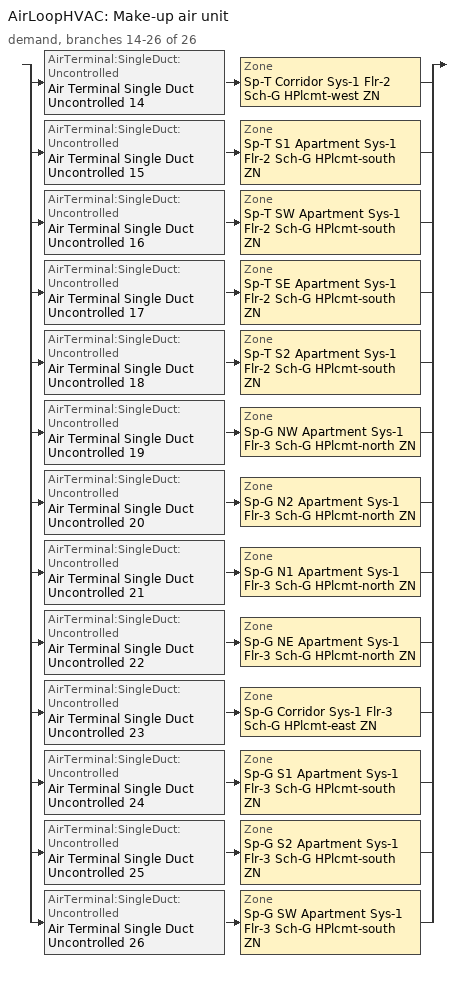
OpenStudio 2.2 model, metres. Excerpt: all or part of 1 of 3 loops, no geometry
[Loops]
AirLoopHVAC 'Make-up air unit'
 demand, branches 14-26 of 26: split
  | AirTerminal:SingleDuct:Uncontrolled 'Air Terminal Single Duct Uncontrolled 14' > Zone 'Sp-T Corridor Sys-1 Flr-2 Sch-G HPlcmt-west ZN'
  | AirTerminal:SingleDuct:Uncontrolled 'Air Terminal Single Duct Uncontrolled 15' > Zone 'Sp-T S1 Apartment Sys-1 Flr-2 Sch-G HPlcmt-south ZN'
  | AirTerminal:SingleDuct:Uncontrolled 'Air Terminal Single Duct Uncontrolled 16' > Zone 'Sp-T SW Apartment Sys-1 Flr-2 Sch-G HPlcmt-south ZN'
  | AirTerminal:SingleDuct:Uncontrolled 'Air Terminal Single Duct Uncontrolled 17' > Zone 'Sp-T SE Apartment Sys-1 Flr-2 Sch-G HPlcmt-south ZN'
  | AirTerminal:SingleDuct:Uncontrolled 'Air Terminal Single Duct Uncontrolled 18' > Zone 'Sp-T S2 Apartment Sys-1 Flr-2 Sch-G HPlcmt-south ZN'
  | AirTerminal:SingleDuct:Uncontrolled 'Air Terminal Single Duct Uncontrolled 19' > Zone 'Sp-G NW Apartment Sys-1 Flr-3 Sch-G HPlcmt-north ZN'
  | AirTerminal:SingleDuct:Uncontrolled 'Air Terminal Single Duct Uncontrolled 20' > Zone 'Sp-G N2 Apartment Sys-1 Flr-3 Sch-G HPlcmt-north ZN'
  | AirTerminal:SingleDuct:Uncontrolled 'Air Terminal Single Duct Uncontrolled 21' > Zone 'Sp-G N1 Apartment Sys-1 Flr-3 Sch-G HPlcmt-north ZN'
  | AirTerminal:SingleDuct:Uncontrolled 'Air Terminal Single Duct Uncontrolled 22' > Zone 'Sp-G NE Apartment Sys-1 Flr-3 Sch-G HPlcmt-north ZN'
  | AirTerminal:SingleDuct:Uncontrolled 'Air Terminal Single Duct Uncontrolled 23' > Zone 'Sp-G Corridor Sys-1 Flr-3 Sch-G HPlcmt-east ZN'
  | AirTerminal:SingleDuct:Uncontrolled 'Air Terminal Single Duct Uncontrolled 24' > Zone 'Sp-G S1 Apartment Sys-1 Flr-3 Sch-G HPlcmt-south ZN'
  | AirTerminal:SingleDuct:Uncontrolled 'Air Terminal Single Duct Uncontrolled 25' > Zone 'Sp-G S2 Apartment Sys-1 Flr-3 Sch-G HPlcmt-south ZN'
  | AirTerminal:SingleDuct:Uncontrolled 'Air Terminal Single Duct Uncontrolled 26' > Zone 'Sp-G SW Apartment Sys-1 Flr-3 Sch-G HPlcmt-south ZN'
[Sizing:Zone] Zone Cooling Design Supply Air Temperature Input Method=SupplyAirTemperature; Zone Cooling Design Supply Air Temperature {C}=13; Zone Cooling Design Supply Air Temperature Difference {deltaC}=11.11; Zone Heating Design Supply Air Temperature Input Method=SupplyAirTemperature; Zone Heating Design Supply Air Temperature {C}=43; Zone Heating Design Supply Air Temperature Difference {deltaC}=11.11; Zone Cooling Design Supply Air Humidity Ratio {kg-H2O/kg-air}=0.0085; Zone Heating Design Supply Air Humidity Ratio {kg-H2O/kg-air}=0.008; Zone Heating Sizing Factor=1.3; Zone Cooling Sizing Factor=1.1; Cooling Design Air Flow Method=DesignDay; Heating Design Air Flow Method=DesignDay; Account for Dedicated Outdoor Air System=No; Dedicated Outdoor Air System Control Strategy=NeutralSupplyAir; Dedicated Outdoor Air Low Setpoint Temperature for Design {C}=autosize; Dedicated Outdoor Air High Setpoint Temperature for Design {C}=autosize
Sp-T Corridor Sys-1 Flr-2 Sch-G HPlcmt-west ZN; Sp-T S1 Apartment Sys-1 Flr-2 Sch-G HPlcmt-south ZN; Sp-T SW Apartment Sys-1 Flr-2 Sch-G HPlcmt-south ZN; Sp-T SE Apartment Sys-1 Flr-2 Sch-G HPlcmt-south ZN; Sp-T S2 Apartment Sys-1 Flr-2 Sch-G HPlcmt-south ZN; Sp-G NW Apartment Sys-1 Flr-3 Sch-G HPlcmt-north ZN; Sp-G N2 Apartment Sys-1 Flr-3 Sch-G HPlcmt-north ZN; Sp-G N1 Apartment Sys-1 Flr-3 Sch-G HPlcmt-north ZN; Sp-G NE Apartment Sys-1 Flr-3 Sch-G HPlcmt-north ZN; Sp-G Corridor Sys-1 Flr-3 Sch-G HPlcmt-east ZN; Sp-G S1 Apartment Sys-1 Flr-3 Sch-G HPlcmt-south ZN; Sp-G S2 Apartment Sys-1 Flr-3 Sch-G HPlcmt-south ZN; Sp-G SW Apartment Sys-1 Flr-3 Sch-G HPlcmt-south ZN
[Zone equipment]
Sp-T Corridor Sys-1 Flr-2 Sch-G HPlcmt-west ZN: Sp-T Corridor Sys-1 Flr-2 Sch-G HPlcmt-west ZN PTAC, Zone HVAC Baseboard Convective Electric 14, Air Terminal Single Duct Uncontrolled 14
Sp-T S1 Apartment Sys-1 Flr-2 Sch-G HPlcmt-south ZN: Sp-T S1 Apartment Sys-1 Flr-2 Sch-G HPlcmt-south ZN PTAC, Zone HVAC Baseboard Convective Electric 15, Air Terminal Single Duct Uncontrolled 15
Sp-T SW Apartment Sys-1 Flr-2 Sch-G HPlcmt-south ZN: Sp-T SW Apartment Sys-1 Flr-2 Sch-G HPlcmt-south ZN PTAC, Zone HVAC Baseboard Convective Electric 16, Air Terminal Single Duct Uncontrolled 16
Sp-T SE Apartment Sys-1 Flr-2 Sch-G HPlcmt-south ZN: Sp-T SE Apartment Sys-1 Flr-2 Sch-G HPlcmt-south ZN PTAC, Zone HVAC Baseboard Convective Electric 17, Air Terminal Single Duct Uncontrolled 17
Sp-T S2 Apartment Sys-1 Flr-2 Sch-G HPlcmt-south ZN: Sp-T S2 Apartment Sys-1 Flr-2 Sch-G HPlcmt-south ZN PTAC, Zone HVAC Baseboard Convective Electric 18, Air Terminal Single Duct Uncontrolled 18
Sp-G NW Apartment Sys-1 Flr-3 Sch-G HPlcmt-north ZN: Sp-G NW Apartment Sys-1 Flr-3 Sch-G HPlcmt-north ZN PTAC, Zone HVAC Baseboard Convective Electric 19, Air Terminal Single Duct Uncontrolled 19
Sp-G N2 Apartment Sys-1 Flr-3 Sch-G HPlcmt-north ZN: Sp-G N2 Apartment Sys-1 Flr-3 Sch-G HPlcmt-north ZN PTAC, Zone HVAC Baseboard Convective Electric 20, Air Terminal Single Duct Uncontrolled 20
Sp-G N1 Apartment Sys-1 Flr-3 Sch-G HPlcmt-north ZN: Sp-G N1 Apartment Sys-1 Flr-3 Sch-G HPlcmt-north ZN PTAC, Zone HVAC Baseboard Convective Electric 21, Air Terminal Single Duct Uncontrolled 21
Sp-G NE Apartment Sys-1 Flr-3 Sch-G HPlcmt-north ZN: Sp-G NE Apartment Sys-1 Flr-3 Sch-G HPlcmt-north ZN PTAC, Zone HVAC Baseboard Convective Electric 22, Air Terminal Single Duct Uncontrolled 22
Sp-G Corridor Sys-1 Flr-3 Sch-G HPlcmt-east ZN: Sp-G Corridor Sys-1 Flr-3 Sch-G HPlcmt-east ZN PTAC, Zone HVAC Baseboard Convective Electric 23, Air Terminal Single Duct Uncontrolled 23
Sp-G S1 Apartment Sys-1 Flr-3 Sch-G HPlcmt-south ZN: Sp-G S1 Apartment Sys-1 Flr-3 Sch-G HPlcmt-south ZN PTAC, Zone HVAC Baseboard Convective Electric 24, Air Terminal Single Duct Uncontrolled 24
Sp-G S2 Apartment Sys-1 Flr-3 Sch-G HPlcmt-south ZN: Sp-G S2 Apartment Sys-1 Flr-3 Sch-G HPlcmt-south ZN PTAC, Zone HVAC Baseboard Convective Electric 25, Air Terminal Single Duct Uncontrolled 25
Sp-G SW Apartment Sys-1 Flr-3 Sch-G HPlcmt-south ZN: Sp-G SW Apartment Sys-1 Flr-3 Sch-G HPlcmt-south ZN PTAC, Zone HVAC Baseboard Convective Electric 26, Air Terminal Single Duct Uncontrolled 26
[Fan:ConstantVolume] Availability Schedule=Always On Discrete; Fan Efficiency=0.39975; Pressure Rise {Pa}=640; Maximum Flow Rate {m3/s}=AutoSize; Motor Efficiency=0.615
Fan Constant Volume 15; Fan Constant Volume 16; Fan Constant Volume 17; Fan Constant Volume 18; Fan Constant Volume 19; Fan Constant Volume 20; Fan Constant Volume 21; Fan Constant Volume 22; Fan Constant Volume 23; Fan Constant Volume 24; Fan Constant Volume 25; Fan Constant Volume 26; Fan Constant Volume 27
[Coil:Heating:Electric] Availability Schedule=ON_OFF_ALWAYS_OFF
Coil Heating Electric 15; Coil Heating Electric 16; Coil Heating Electric 17; Coil Heating Electric 18; Coil Heating Electric 19; Coil Heating Electric 20; Coil Heating Electric 21; Coil Heating Electric 22; Coil Heating Electric 23; Coil Heating Electric 24; Coil Heating Electric 25; Coil Heating Electric 26; Coil Heating Electric 27
[Coil:Cooling:DX:SingleSpeed] Availability Schedule=Always On Discrete; Rated Total Cooling Capacity {W}=autosize; Rated Sensible Heat Ratio=autosize; Rated Air Flow Rate {m3/s}=autosize; Rated Evaporator Fan Power Per Volume Flow Rate {W/(m3/s)}=773.3; Condenser Type=AirCooled; Evaporative Condenser Effectiveness=0; Evaporative Condenser Air Flow Rate {m3/s}=Autosize; Evaporative Condenser Pump Rated Power Consumption {W}=Autosize; Crankcase Heater Capacity {W}=0; Maximum Outdoor Dry-Bulb Temperature for Crankcase Heater Operation {C}=0; Basin Heater Capacity {W/K}=0; Basin Heater Setpoint Temperature {C}=10
Name | Rated COP {W/W} | Total Cooling Capacity Function of Temperature Curve | Total Cooling Capacity Function of Flow Fraction Curve | Energy Input Ratio Function of Temperature Curve | Energy Input Ratio Function of Flow Fraction Curve | Part Load Fraction Correlation Curve
Coil Cooling DX Single Speed 15 11kBtu/hr 10.2EER | 3.44504 | DXCOOL-NECB2011-REF-CAPFT 6 | DXCOOL-NECB2011-REF-CAPFFLOW 6 | DXCOOL-NECB2011-REF-COOLEIRFT 6 | DXCOOL-NECB2011-REF-COOLEIRFFLOW 6 | DXCOOL-NECB2011-REF-COOLPLFFPLR 6
Coil Cooling DX Single Speed 16 10kBtu/hr 10.3EER | 3.50193 | DXCOOL-NECB2011-REF-CAPFT 7 | DXCOOL-NECB2011-REF-CAPFFLOW 7 | DXCOOL-NECB2011-REF-COOLEIRFT 7 | DXCOOL-NECB2011-REF-COOLEIRFFLOW 7 | DXCOOL-NECB2011-REF-COOLPLFFPLR 7
Coil Cooling DX Single Speed 17 13kBtu/hr 9.8EER | 3.31387 | DXCOOL-NECB2011-REF-CAPFT 8 | DXCOOL-NECB2011-REF-CAPFFLOW 8 | DXCOOL-NECB2011-REF-COOLEIRFT 8 | DXCOOL-NECB2011-REF-COOLEIRFFLOW 8 | DXCOOL-NECB2011-REF-COOLPLFFPLR 8
Coil Cooling DX Single Speed 18 12kBtu/hr 10.0EER | 3.38213 | DXCOOL-NECB2011-REF-CAPFT 9 | DXCOOL-NECB2011-REF-CAPFFLOW 9 | DXCOOL-NECB2011-REF-COOLEIRFT 9 | DXCOOL-NECB2011-REF-COOLEIRFFLOW 9 | DXCOOL-NECB2011-REF-COOLPLFFPLR 9
Coil Cooling DX Single Speed 19 10kBtu/hr 10.3EER | 3.4968 | DXCOOL-NECB2011-REF-CAPFT 10 | DXCOOL-NECB2011-REF-CAPFFLOW 10 | DXCOOL-NECB2011-REF-COOLEIRFT 10 | DXCOOL-NECB2011-REF-COOLEIRFFLOW 10 | DXCOOL-NECB2011-REF-COOLPLFFPLR 10
Coil Cooling DX Single Speed 20 8kBtu/hr 10.7EER | 3.62739 | DXCOOL-NECB2011-REF-CAPFT 12 | DXCOOL-NECB2011-REF-CAPFFLOW 12 | DXCOOL-NECB2011-REF-COOLEIRFT 12 | DXCOOL-NECB2011-REF-COOLEIRFFLOW 12 | DXCOOL-NECB2011-REF-COOLPLFFPLR 12
Coil Cooling DX Single Speed 21 5kBtu/hr 11.0EER | 3.72515 | DXCOOL-NECB2011-REF-CAPFT 13 | DXCOOL-NECB2011-REF-CAPFFLOW 13 | DXCOOL-NECB2011-REF-COOLEIRFT 13 | DXCOOL-NECB2011-REF-COOLEIRFFLOW 13 | DXCOOL-NECB2011-REF-COOLPLFFPLR 13
Coil Cooling DX Single Speed 22 5kBtu/hr 11.0EER | 3.72509 | DXCOOL-NECB2011-REF-CAPFT 14 | DXCOOL-NECB2011-REF-CAPFFLOW 14 | DXCOOL-NECB2011-REF-COOLEIRFT 14 | DXCOOL-NECB2011-REF-COOLEIRFFLOW 14 | DXCOOL-NECB2011-REF-COOLPLFFPLR 14
Coil Cooling DX Single Speed 23 9kBtu/hr 10.6EER | 3.58728 | DXCOOL-NECB2011-REF-CAPFT 15 | DXCOOL-NECB2011-REF-CAPFFLOW 15 | DXCOOL-NECB2011-REF-COOLEIRFT 15 | DXCOOL-NECB2011-REF-COOLEIRFFLOW 15 | DXCOOL-NECB2011-REF-COOLPLFFPLR 15
Coil Cooling DX Single Speed 24 6kBtu/hr 11.0EER | 3.72653 | DXCOOL-NECB2011-REF-CAPFT 16 | DXCOOL-NECB2011-REF-CAPFFLOW 16 | DXCOOL-NECB2011-REF-COOLEIRFT 16 | DXCOOL-NECB2011-REF-COOLEIRFFLOW 16 | DXCOOL-NECB2011-REF-COOLPLFFPLR 16
Coil Cooling DX Single Speed 25 7kBtu/hr 11.0EER | 3.72673 | DXCOOL-NECB2011-REF-CAPFT 17 | DXCOOL-NECB2011-REF-CAPFFLOW 17 | DXCOOL-NECB2011-REF-COOLEIRFT 17 | DXCOOL-NECB2011-REF-COOLEIRFFLOW 17 | DXCOOL-NECB2011-REF-COOLPLFFPLR 17
Coil Cooling DX Single Speed 26 7kBtu/hr 11.0EER | 3.72694 | DXCOOL-NECB2011-REF-CAPFT 18 | DXCOOL-NECB2011-REF-CAPFFLOW 18 | DXCOOL-NECB2011-REF-COOLEIRFT 18 | DXCOOL-NECB2011-REF-COOLEIRFFLOW 18 | DXCOOL-NECB2011-REF-COOLPLFFPLR 18
Coil Cooling DX Single Speed 27 9kBtu/hr 10.5EER | 3.56283 | DXCOOL-NECB2011-REF-CAPFT 19 | DXCOOL-NECB2011-REF-CAPFFLOW 19 | DXCOOL-NECB2011-REF-COOLEIRFT 19 | DXCOOL-NECB2011-REF-COOLEIRFFLOW 19 | DXCOOL-NECB2011-REF-COOLPLFFPLR 19
[ZoneHVAC:PackagedTerminalAirConditioner] Availability Schedule=Always On Discrete; Supply Air Flow Rate During Cooling Operation {m3/s}=Autosize; Supply Air Flow Rate During Heating Operation {m3/s}=Autosize; Supply Air Flow Rate When No Cooling or Heating is Needed {m3/s}=Autosize; Outdoor Air Flow Rate During Cooling Operation {m3/s}=Autosize; Outdoor Air Flow Rate During Heating Operation {m3/s}=Autosize; Outdoor Air Flow Rate When No Cooling or Heating is Needed {m3/s}=Autosize; Fan Placement=DrawThrough
Name | Supply Air Fan | Heating Coil | Cooling Coil
Sp-T Corridor Sys-1 Flr-2 Sch-G HPlcmt-west ZN PTAC | Fan Constant Volume 15 | Coil Heating Electric 15 | Coil Cooling DX Single Speed 15 11kBtu/hr 10.2EER
Sp-T S1 Apartment Sys-1 Flr-2 Sch-G HPlcmt-south ZN PTAC | Fan Constant Volume 16 | Coil Heating Electric 16 | Coil Cooling DX Single Speed 16 10kBtu/hr 10.3EER
Sp-T SW Apartment Sys-1 Flr-2 Sch-G HPlcmt-south ZN PTAC | Fan Constant Volume 17 | Coil Heating Electric 17 | Coil Cooling DX Single Speed 17 13kBtu/hr 9.8EER
Sp-T SE Apartment Sys-1 Flr-2 Sch-G HPlcmt-south ZN PTAC | Fan Constant Volume 18 | Coil Heating Electric 18 | Coil Cooling DX Single Speed 18 12kBtu/hr 10.0EER
Sp-T S2 Apartment Sys-1 Flr-2 Sch-G HPlcmt-south ZN PTAC | Fan Constant Volume 19 | Coil Heating Electric 19 | Coil Cooling DX Single Speed 19 10kBtu/hr 10.3EER
Sp-G NW Apartment Sys-1 Flr-3 Sch-G HPlcmt-north ZN PTAC | Fan Constant Volume 20 | Coil Heating Electric 20 | Coil Cooling DX Single Speed 20 8kBtu/hr 10.7EER
Sp-G N2 Apartment Sys-1 Flr-3 Sch-G HPlcmt-north ZN PTAC | Fan Constant Volume 21 | Coil Heating Electric 21 | Coil Cooling DX Single Speed 21 5kBtu/hr 11.0EER
Sp-G N1 Apartment Sys-1 Flr-3 Sch-G HPlcmt-north ZN PTAC | Fan Constant Volume 22 | Coil Heating Electric 22 | Coil Cooling DX Single Speed 22 5kBtu/hr 11.0EER
Sp-G NE Apartment Sys-1 Flr-3 Sch-G HPlcmt-north ZN PTAC | Fan Constant Volume 23 | Coil Heating Electric 23 | Coil Cooling DX Single Speed 23 9kBtu/hr 10.6EER
Sp-G Corridor Sys-1 Flr-3 Sch-G HPlcmt-east ZN PTAC | Fan Constant Volume 24 | Coil Heating Electric 24 | Coil Cooling DX Single Speed 24 6kBtu/hr 11.0EER
Sp-G S1 Apartment Sys-1 Flr-3 Sch-G HPlcmt-south ZN PTAC | Fan Constant Volume 25 | Coil Heating Electric 25 | Coil Cooling DX Single Speed 25 7kBtu/hr 11.0EER
Sp-G S2 Apartment Sys-1 Flr-3 Sch-G HPlcmt-south ZN PTAC | Fan Constant Volume 26 | Coil Heating Electric 26 | Coil Cooling DX Single Speed 26 7kBtu/hr 11.0EER
Sp-G SW Apartment Sys-1 Flr-3 Sch-G HPlcmt-south ZN PTAC | Fan Constant Volume 27 | Coil Heating Electric 27 | Coil Cooling DX Single Speed 27 9kBtu/hr 10.5EER
[ZoneHVAC:Baseboard:Convective:Electric] Availability Schedule=Always On Discrete; Nominal Capacity {W}=autosize; Efficiency=1
Zone HVAC Baseboard Convective Electric 14; Zone HVAC Baseboard Convective Electric 15; Zone HVAC Baseboard Convective Electric 16; Zone HVAC Baseboard Convective Electric 17; Zone HVAC Baseboard Convective Electric 18; Zone HVAC Baseboard Convective Electric 19; Zone HVAC Baseboard Convective Electric 20; Zone HVAC Baseboard Convective Electric 21; Zone HVAC Baseboard Convective Electric 22; Zone HVAC Baseboard Convective Electric 23; Zone HVAC Baseboard Convective Electric 24; Zone HVAC Baseboard Convective Electric 25; Zone HVAC Baseboard Convective Electric 26
[AirTerminal:SingleDuct:Uncontrolled] Availability Schedule=Always On Discrete; Maximum Air Flow Rate {m3/s}=AutoSize
Air Terminal Single Duct Uncontrolled 14; Air Terminal Single Duct Uncontrolled 15; Air Terminal Single Duct Uncontrolled 16; Air Terminal Single Duct Uncontrolled 17; Air Terminal Single Duct Uncontrolled 18; Air Terminal Single Duct Uncontrolled 19; Air Terminal Single Duct Uncontrolled 20; Air Terminal Single Duct Uncontrolled 21; Air Terminal Single Duct Uncontrolled 22; Air Terminal Single Duct Uncontrolled 23; Air Terminal Single Duct Uncontrolled 24; Air Terminal Single Duct Uncontrolled 25; Air Terminal Single Duct Uncontrolled 26
[Schedule:Ruleset]
ON_OFF_ALWAYS_OFF: Default Day Schedule=Schedule Day 3
[Schedule:Day]
Schedule Day 3; wkdON_OFF_ALWAYS_OFF 1; satON_OFF_ALWAYS_OFF 1; sunON_OFF_ALWAYS_OFF 1: 1, 0, 0, 2, 0, 0, 3, 0, 0, 4, 0, 0, 5, 0, 0, 6, 0, 0, 7, 0, 0, 8, 0, 0, 9, 0, 0, 10, 0, 0, 11, 0, 0, 12, 0, 0, 13, 0, 0, 14, 0, 0, 15, 0, 0, 16, 0, 0, 17, 0, 0, 18, 0, 0, 19, 0, 0, 20, 0, 0, 21, 0, 0, 22, 0, 0, 23, 0, 0, 24, 0, 0
[Schedule:Rule] Schedule Ruleset=ON_OFF_ALWAYS_OFF; Date Specification Type=DateRange; Start Month=1; Start Day=1; End Month=12; End Day=31
Name | Rule Order | Day Schedule | Apply Sunday | Apply Monday | Apply Tuesday | Apply Wednesday | Apply Thursday | Apply Friday | Apply Saturday
wkdON_OFF_ALWAYS_OFF rule | 2 | wkdON_OFF_ALWAYS_OFF 1 | No | Yes | Yes | Yes | Yes | Yes | No
satON_OFF_ALWAYS_OFFrule | 1 | satON_OFF_ALWAYS_OFF 1 | No | No | No | No | No | No | Yes
sunON_OFF_ALWAYS_OFFrule | 0 | sunON_OFF_ALWAYS_OFF 1 | Yes | No | No | No | No | No | No
[Schedule:Constant]
Always On Discrete: Value=1
[Curve:Biquadratic] Minimum Value of x=13; Maximum Value of x=24; Minimum Value of y=24; Maximum Value of y=46
Name | Coefficient1 Constant | Coefficient2 x | Coefficient3 x**2 | Coefficient4 y | Coefficient5 y**2 | Coefficient6 x*y
DXCOOL-NECB2011-REF-CAPFT 6; DXCOOL-NECB2011-REF-CAPFT 7; DXCOOL-NECB2011-REF-CAPFT 8; DXCOOL-NECB2011-REF-CAPFT 9; DXCOOL-NECB2011-REF-CAPFT 10; DXCOOL-NECB2011-REF-CAPFT 12; DXCOOL-NECB2011-REF-CAPFT 13; DXCOOL-NECB2011-REF-CAPFT 14; DXCOOL-NECB2011-REF-CAPFT 15; DXCOOL-NECB2011-REF-CAPFT 16; DXCOOL-NECB2011-REF-CAPFT 17; DXCOOL-NECB2011-REF-CAPFT 18; DXCOOL-NECB2011-REF-CAPFT 19 | 0.867905 | 0.0142459 | 0.00055436 | -0.0075575 | 3.3e-05 | -0.0001918
DXCOOL-NECB2011-REF-COOLEIRFT 6; DXCOOL-NECB2011-REF-COOLEIRFT 7; DXCOOL-NECB2011-REF-COOLEIRFT 8; DXCOOL-NECB2011-REF-COOLEIRFT 9; DXCOOL-NECB2011-REF-COOLEIRFT 10; DXCOOL-NECB2011-REF-COOLEIRFT 12; DXCOOL-NECB2011-REF-COOLEIRFT 13; DXCOOL-NECB2011-REF-COOLEIRFT 14; DXCOOL-NECB2011-REF-COOLEIRFT 15; DXCOOL-NECB2011-REF-COOLEIRFT 16; DXCOOL-NECB2011-REF-COOLEIRFT 17; DXCOOL-NECB2011-REF-COOLEIRFT 18; DXCOOL-NECB2011-REF-COOLEIRFT 19 | 0.116936 | 0.0284933 | -0.0004112 | 0.0214108 | 0.00016103 | -0.0006791
[Curve:Quadratic] Coefficient1 Constant=1; Coefficient2 x=0; Coefficient3 x**2=0; Minimum Value of x=0; Maximum Value of x=1
DXCOOL-NECB2011-REF-CAPFFLOW 6; DXCOOL-NECB2011-REF-COOLEIRFFLOW 6; DXCOOL-NECB2011-REF-CAPFFLOW 7; DXCOOL-NECB2011-REF-COOLEIRFFLOW 7; DXCOOL-NECB2011-REF-CAPFFLOW 8; DXCOOL-NECB2011-REF-COOLEIRFFLOW 8; DXCOOL-NECB2011-REF-CAPFFLOW 9; DXCOOL-NECB2011-REF-COOLEIRFFLOW 9; DXCOOL-NECB2011-REF-CAPFFLOW 10; DXCOOL-NECB2011-REF-COOLEIRFFLOW 10; DXCOOL-NECB2011-REF-CAPFFLOW 12; DXCOOL-NECB2011-REF-COOLEIRFFLOW 12; DXCOOL-NECB2011-REF-CAPFFLOW 13; DXCOOL-NECB2011-REF-COOLEIRFFLOW 13; DXCOOL-NECB2011-REF-CAPFFLOW 14; DXCOOL-NECB2011-REF-COOLEIRFFLOW 14; DXCOOL-NECB2011-REF-CAPFFLOW 15; DXCOOL-NECB2011-REF-COOLEIRFFLOW 15; DXCOOL-NECB2011-REF-CAPFFLOW 16; DXCOOL-NECB2011-REF-COOLEIRFFLOW 16; DXCOOL-NECB2011-REF-CAPFFLOW 17; DXCOOL-NECB2011-REF-COOLEIRFFLOW 17; DXCOOL-NECB2011-REF-CAPFFLOW 18; DXCOOL-NECB2011-REF-COOLEIRFFLOW 18; DXCOOL-NECB2011-REF-CAPFFLOW 19; DXCOOL-NECB2011-REF-COOLEIRFFLOW 19
[Curve:Cubic] Coefficient1 Constant=0.0277; Coefficient2 x=4.9151; Coefficient3 x**2=-8.184; Coefficient4 x**3=4.2702; Minimum Value of x=0.7; Maximum Value of x=1
DXCOOL-NECB2011-REF-COOLPLFFPLR 6; DXCOOL-NECB2011-REF-COOLPLFFPLR 7; DXCOOL-NECB2011-REF-COOLPLFFPLR 8; DXCOOL-NECB2011-REF-COOLPLFFPLR 9; DXCOOL-NECB2011-REF-COOLPLFFPLR 10; DXCOOL-NECB2011-REF-COOLPLFFPLR 12; DXCOOL-NECB2011-REF-COOLPLFFPLR 13; DXCOOL-NECB2011-REF-COOLPLFFPLR 14; DXCOOL-NECB2011-REF-COOLPLFFPLR 15; DXCOOL-NECB2011-REF-COOLPLFFPLR 16; DXCOOL-NECB2011-REF-COOLPLFFPLR 17; DXCOOL-NECB2011-REF-COOLPLFFPLR 18; DXCOOL-NECB2011-REF-COOLPLFFPLR 19
